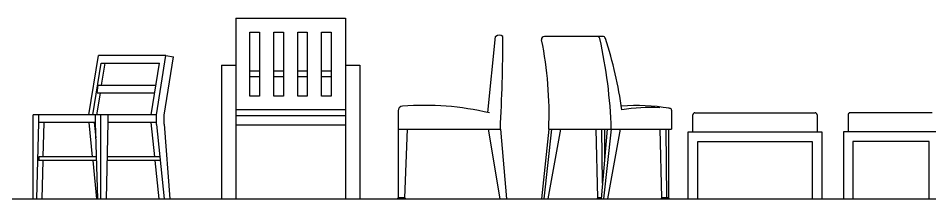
# Model space of a CAD drawing. Header units: inches. Extents: x 6.9 to 49.4, y 11.8 to 36.5.
# Drawn here: x 17.113 to 21.886, y 17.424 to 18.369 of the extents above; entities that cross this region are included whole.
import ezdxf

# ---------------------------------------------------------------- set-up
doc = ezdxf.new("R2010")
doc.units = ezdxf.units.IN
doc.header["$MEASUREMENT"] = 0
doc.layers.add('1', color=1, linetype='Continuous')

msp = doc.modelspace()

# ---------------------------------------------------------------- linework, layer by layer
at = {"layer": '1'}
for p, q in [((18.2515, 18.369), (18.2515, 17.4239)), ((18.2515, 18.369), (18.8265, 18.369)), ((18.8265, 18.369), (18.8265, 17.4239)), ((18.3265, 18.2961), (18.3765, 18.2961)), ((18.3265, 17.9619), (18.3265, 18.2961)), ((18.3765, 18.2961), (18.3765, 17.9619)), ((18.4515, 18.2961), (18.5015, 18.2961)), ((18.4515, 17.9619), (18.4515, 18.2961)), ((18.5015, 18.2961), (18.5015, 17.9619)), ((18.5765, 18.2961), (18.6265, 18.2961)), ((18.5765, 17.9619), (18.5765, 18.2961)), ((18.6265, 18.2961), (18.6265, 17.9619)), ((18.7015, 18.2961), (18.7515, 18.2961)), ((18.7015, 17.9619), (18.7015, 18.2961)), ((18.7515, 18.2961), (18.7515, 17.9619)), ((19.6097, 18.2739), (19.5699, 17.8759)), ((19.6097, 18.2739), (19.6146, 18.2739)), ((20.1732, 18.2739), (19.8685, 18.2739)), ((17.4831, 17.8639), (17.5331, 18.1739)), ((17.8866, 18.1739), (17.5331, 18.1739)), ((17.8366, 17.8639), (17.8866, 18.1739)), ((17.8766, 17.8615), (17.9261, 18.1676)), ((17.8866, 18.1739), (17.9261, 18.1676)), ((17.5029, 17.8639), (17.5464, 18.1339)), ((17.5464, 18.1339), (17.8521, 18.1339)), ((17.5497, 18.0189), (17.5682, 18.1339)), ((17.8086, 17.8639), (17.8521, 18.1339)), ((18.1765, 18.1239), (18.1765, 17.4239)), ((18.1765, 18.1239), (18.2515, 18.1239)), ((18.3265, 18.0939), (18.3765, 18.0939)), ((18.4515, 18.0939), (18.5015, 18.0939)), ((18.5765, 18.0939), (18.6265, 18.0939)), ((18.7015, 18.0939), (18.7515, 18.0939)), ((18.8265, 18.1239), (18.9015, 18.1239)), ((18.9015, 18.1239), (18.9015, 17.4239)), ((18.3265, 18.0639), (18.3765, 18.0639)), ((18.4515, 18.0639), (18.5015, 18.0639)), ((18.5765, 18.0639), (18.6265, 18.0639)), ((18.7015, 18.0639), (18.7515, 18.0639)), ((17.5256, 17.9789), (17.5321, 18.0189)), ((17.5321, 18.0189), (17.8336, 18.0189)), ((17.5242, 17.8615), (17.5432, 17.9789)), ((17.5256, 17.9789), (17.8271, 17.9789)), ((18.3765, 17.9619), (18.3265, 17.9619)), ((18.5015, 17.9619), (18.4515, 17.9619)), ((18.6265, 17.9619), (18.5765, 17.9619)), ((18.7515, 17.9619), (18.7015, 17.9619)), ((17.8366, 17.8639), (17.1909, 17.8639)), ((17.1909, 17.4239), (17.1909, 17.8639)), ((17.2192, 17.8639), (17.2192, 17.8239)), ((17.5162, 17.8639), (17.5162, 17.8239)), ((17.5445, 17.4239), (17.5445, 17.8639)), ((17.5845, 17.8239), (17.5845, 17.8639)), ((17.8366, 17.8119), (17.8366, 17.8639)), ((17.8766, 17.8139), (17.8766, 17.8615)), ((18.8265, 17.8889), (18.2515, 17.8889)), ((18.8265, 17.8589), (18.2515, 17.8589)), ((19.1018, 17.8837), (19.1018, 17.4289)), ((20.5344, 17.8872), (20.5344, 17.7889)), ((20.646, 17.7739), (20.646, 17.8639)), ((20.656, 17.8739), (21.286, 17.8739)), ((21.296, 17.8639), (21.296, 17.7739)), ((21.459, 17.8639), (21.459, 17.7739)), ((21.899, 17.8739), (21.469, 17.8739)), ((17.2183, 17.8239), (17.2083, 17.4239)), ((17.5162, 17.8239), (17.2192, 17.8239)), ((17.2439, 17.6439), (17.2484, 17.8239)), ((17.4818, 17.8239), (17.5005, 17.6439)), ((17.5099, 17.8239), (17.5184, 17.7421)), ((17.5162, 17.8239), (17.5271, 17.4239)), ((17.5745, 17.4239), (17.5846, 17.8239)), ((17.8366, 17.8239), (17.5845, 17.8239)), ((17.8073, 17.8239), (17.826, 17.6439)), ((17.8366, 17.8119), (17.877, 17.4239)), ((17.8766, 17.8139), (17.907, 17.4239)), ((18.8265, 17.8089), (18.2515, 17.8089)), ((19.1018, 17.7889), (19.6375, 17.7889)), ((19.137, 17.4289), (19.1509, 17.7889)), ((19.574, 17.7889), (19.6357, 17.4239)), ((19.6375, 17.7889), (19.6694, 17.4239)), ((19.8907, 17.7889), (19.8531, 17.4239)), ((19.9059, 17.7889), (19.8654, 17.4239)), ((19.9528, 17.7889), (19.8869, 17.4239)), ((19.8907, 17.7889), (20.5344, 17.7889)), ((20.1478, 17.4289), (20.1391, 17.7889)), ((20.1971, 17.7889), (20.1653, 17.4239)), ((20.1724, 17.5058), (20.1697, 17.7889)), ((20.2181, 17.7889), (20.1775, 17.4239)), ((20.1828, 17.7889), (20.1828, 17.6243)), ((20.265, 17.7889), (20.199, 17.4239)), ((20.4836, 17.4289), (20.4749, 17.7889)), ((20.5089, 17.4289), (20.5055, 17.7889)), ((20.5186, 17.7889), (20.5186, 17.4289)), ((20.621, 17.4239), (20.621, 17.7739)), ((20.621, 17.7739), (21.321, 17.7739)), ((21.321, 17.7739), (21.321, 17.4239)), ((21.434, 17.7739), (21.434, 17.4239)), ((21.934, 17.7739), (21.434, 17.7739)), ((20.671, 17.7239), (21.271, 17.7239)), ((20.671, 17.4239), (20.671, 17.7239)), ((21.271, 17.7239), (21.271, 17.4239)), ((21.884, 17.7239), (21.484, 17.7239)), ((21.484, 17.7239), (21.484, 17.4239)), ((21.884, 17.4239), (21.884, 17.7239)), ((17.5211, 17.6439), (17.2204, 17.6439)), ((17.2204, 17.6439), (17.2204, 17.6239)), ((17.5216, 17.6239), (17.2204, 17.6239)), ((17.2383, 17.4239), (17.2434, 17.6239)), ((17.5026, 17.6239), (17.5234, 17.4239)), ((17.8562, 17.6239), (17.582, 17.6239)), ((17.8541, 17.6439), (17.5823, 17.6439)), ((17.8281, 17.6239), (17.8489, 17.4239)), ((7.202, 17.4239), (27.5282, 17.4239)), ((19.102, 17.4289), (19.097, 17.4239)), ((19.137, 17.4289), (19.102, 17.4289)), ((19.142, 17.4239), (19.137, 17.4289)), ((20.1478, 17.4289), (20.1428, 17.4239)), ((20.1657, 17.4289), (20.1478, 17.4289)), ((20.4836, 17.4289), (20.4786, 17.4239)), ((20.5186, 17.4289), (20.4836, 17.4289)), ((20.5139, 17.4239), (20.5089, 17.4289)), ((20.5236, 17.4239), (20.5186, 17.4289))]:
    msp.add_line(p, q, dxfattribs=at)
for centre, radius, start, end in [((19.6328, 18.2497), 0.0303, 53.0973, 126.9027), ((9.8635, 18.3031), 9.7875, 356.98891, 359.82946), ((19.8685, 18.2589), 0.015, 90, 191.6367), ((18.0057, 17.8753), 1.8869, 357.3765, 11.6367), ((20.1438, 18.2589), 0.015, 12.7274, 90), ((17.7479, 17.7178), 2.4713, 1.6496, 12.7274), ((20.1732, 18.2589), 0.015, 15.3877, 90), ((18.0879, 17.5807), 2.2078, 8.033, 17.9994), ((19.1268, 17.8837), 0.025, 94.4044, 180), ((19.2393, 16.4231), 1.4899, 76.7809, 94.4044), ((20.3558, 16.9668), 0.9454, 79.8975, 95.1325), ((20.4302, 16.892), 1.0094, 87.6159, 98.904), ((20.2637, 16.0935), 1.8224, 81.7676, 81.9618), ((20.4283, 16.7983), 1.1031, 84.9891, 85.308), ((20.5244, 17.8872), 0.01, 0, 88.3696), ((20.656, 17.8639), 0.01, 90, 180), ((21.286, 17.8639), 0.01, 0, 90), ((21.469, 17.8639), 0.01, 90, 180)]:
    msp.add_arc(centre, radius, start, end, dxfattribs=at)

doc.saveas('drawing.dxf')
